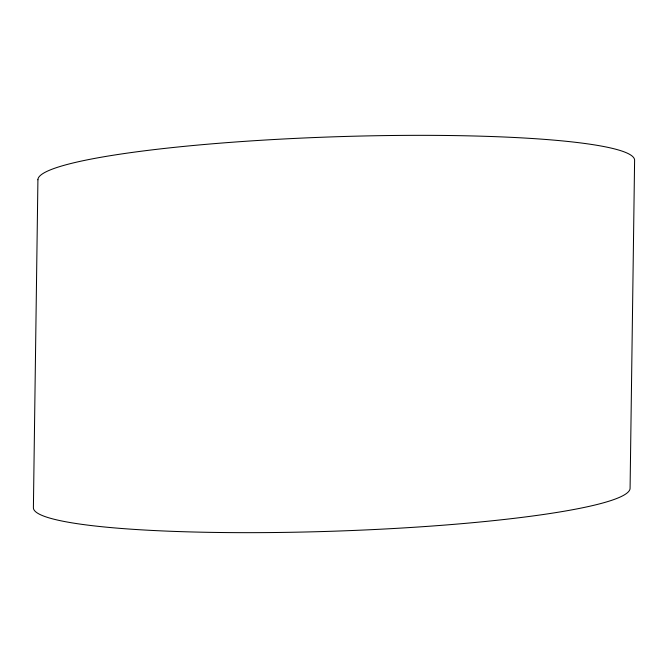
<?xml version="1.0" encoding="UTF-8"?>
<svg xmlns="http://www.w3.org/2000/svg" width="668" height="668" viewBox="0 0 668 668"><rect width="100%" height="100%" fill="white"/><g stroke="black" fill="none" stroke-linecap="round" stroke-linejoin="round"><path stroke-width="1" d="M37.917 179.75L33.4 507.697A298.504 33.275 -1.9 0 0 331.278 531.277A298.504 33.275 -1.9 0 0 630.083 488.25L634.6 160.303A298.504 33.275 -1.9 0 0 336.722 136.723A298.504 33.275 -1.9 0 0 37.917 179.75"/></g></svg>
